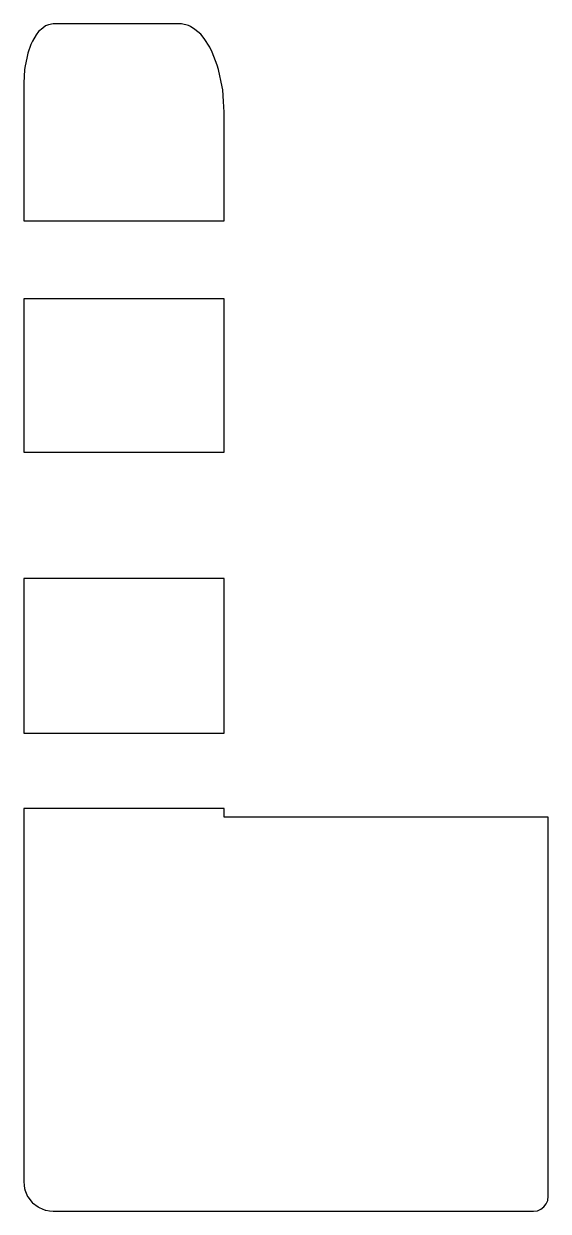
# Model space of a CAD drawing. Header units: metres. Extents: x 2.4 to 38, y -16 to 64.5.
import ezdxf

# ---------------------------------------------------------------- set-up
doc = ezdxf.new("R2010")
doc.units = ezdxf.units.M

msp = doc.modelspace()

# ---------------------------------------------------------------- linework, layer by layer
for p, q in [((4.092, 64.453), (3.882, 64.398)), ((4.4, 64.534), (4.092, 64.453)), ((6.934, 64.534), (4.4, 64.534)), ((13, 64.534), (6.934, 64.534)), ((13.116, 64.519), (13, 64.534)), ((13.584, 64.413), (13.116, 64.519)), ((3.255, 63.776), (2.986, 63.362)), ((3.4, 63.998), (3.255, 63.776)), ((3.696, 64.243), (3.4, 63.998)), ((3.882, 64.398), (3.696, 64.243)), ((13.728, 64.354), (13.584, 64.413)), ((14.012, 64.155), (13.728, 64.354)), ((14.417, 63.818), (14.012, 64.155)), ((14.647, 63.529), (14.417, 63.818)), ((2.892, 63.117), (2.668, 62.534)), ((2.986, 63.362), (2.892, 63.117)), ((15.032, 62.936), (14.647, 63.529)), ((15.195, 62.611), (15.032, 62.936)), ((2.622, 62.311), (2.468, 61.569)), ((2.668, 62.534), (2.622, 62.311)), ((15.531, 61.732), (15.195, 62.611)), ((2.457, 61.406), (2.4, 60.534)), ((2.468, 61.569), (2.457, 61.406)), ((15.624, 61.437), (15.531, 61.732)), ((15.866, 60.257), (15.624, 61.437)), ((2.4, 60.534), (2.4, 55.531)), ((15.902, 60.055), (15.866, 60.257)), ((15.959, 59.265), (15.902, 60.055)), ((16, 58.534), (15.959, 59.265)), ((16, 55.089), (16, 58.534)), ((2.4, 55.531), (2.4, 52.678)), ((16, 51.16), (16, 55.089)), ((2.4, 52.678), (2.4, 51.16)), ((2.4, 51.16), (7.699, 51.16)), ((7.699, 51.16), (16, 51.16)), ((16, 51.16), (16, 51.16)), ((10.701, 45.874), (2.4, 45.874)), ((2.4, 45.874), (2.4, 44.033)), ((16, 45.874), (10.701, 45.874)), ((16, 42.499), (16, 45.874)), ((2.4, 44.033), (2.4, 42.499)), ((2.4, 42.499), (2.4, 39.692)), ((16, 35.75), (16, 42.499)), ((2.4, 39.692), (2.4, 35.571)), ((2.4, 35.571), (2.4, 35.53)), ((2.4, 35.53), (2.4, 35.481)), ((2.4, 35.481), (15.859, 35.481)), ((15.859, 35.481), (16, 35.481)), ((16, 35.571), (16, 35.75)), ((16, 35.75), (16, 35.75)), ((16, 35.481), (16, 35.571)), ((2.541, 26.911), (2.4, 26.911)), ((2.4, 26.911), (2.4, 26.871)), ((2.4, 26.871), (2.4, 26.821)), ((2.4, 26.821), (2.4, 22.718)), ((16, 26.911), (2.541, 26.911)), ((16, 26.821), (16, 26.911)), ((16, 19.983), (16, 26.821)), ((16, 26.821), (16, 26.821)), ((2.4, 22.718), (2.4, 19.983)), ((2.4, 19.983), (2.4, 18.367)), ((16, 16.429), (16, 19.983)), ((2.4, 18.367), (2.4, 16.429)), ((2.4, 16.429), (10.419, 16.429)), ((10.419, 16.429), (16, 16.429)), ((7.981, 11.322), (2.4, 11.322)), ((2.4, 11.322), (2.4, 9.384)), ((16, 11.322), (7.981, 11.322)), ((16, 10.985), (16, 11.322)), ((16, 10.717), (16, 10.985)), ((19.555, 10.717), (16, 10.717)), ((16, 10.717), (16, 10.717)), ((27.437, 10.717), (19.555, 10.717)), ((38, 10.717), (27.437, 10.717)), ((38, -13.841), (38, 10.717)), ((2.4, 9.384), (2.4, 7.769)), ((2.4, 7.769), (2.4, 4.875)), ((2.4, 4.875), (2.4, 4.629)), ((2.4, 4.629), (2.4, 3.421)), ((2.4, 3.421), (2.4, 3.349)), ((2.4, 3.349), (2.4, 3.281)), ((2.4, 3.281), (2.4, 3.226)), ((2.4, 3.226), (2.4, -9.777)), ((2.4, -9.777), (2.4, -10.012)), ((2.4, -10.012), (2.4, -10.346)), ((2.4, -10.346), (2.4, -13.987)), ((2.4, -13.987), (2.4, -14)), ((2.4, -14), (2.431, -14.235)), ((2.431, -14.235), (2.462, -14.47)), ((2.462, -14.47), (2.463, -14.492)), ((2.463, -14.492), (2.467, -14.513)), ((38, -14.92), (38, -13.841)), ((2.467, -14.513), (2.482, -14.554)), ((2.482, -14.554), (2.663, -14.99)), ((2.663, -14.99), (2.685, -15.024)), ((2.685, -15.024), (2.971, -15.398)), ((37.868, -15.496), (37.965, -15.261)), ((37.965, -15.261), (37.966, -15.257)), ((37.966, -15.257), (37.999, -15.005)), ((37.999, -15.005), (38, -15)), ((38, -14.951), (38, -14.92)), ((38, -14.979), (38, -14.951)), ((38, -15), (38, -14.979)), ((2.971, -15.398), (2.997, -15.425)), ((2.997, -15.425), (3.371, -15.711)), ((3.371, -15.711), (3.402, -15.733)), ((3.402, -15.733), (3.437, -15.749)), ((3.437, -15.749), (3.866, -15.927)), ((3.866, -15.927), (3.903, -15.936)), ((3.903, -15.936), (4.154, -15.979)), ((4.154, -15.979), (4.4, -16)), ((4.4, -16), (13.878, -16)), ((13.878, -16), (14.211, -16)), ((14.211, -16), (14.372, -16)), ((14.372, -16), (36.915, -16)), ((36.915, -16), (37, -16)), ((37, -16), (37.002, -16)), ((37.002, -16), (37.256, -15.967)), ((37.256, -15.967), (37.258, -15.966)), ((37.258, -15.966), (37.259, -15.966)), ((37.259, -15.966), (37.496, -15.868)), ((37.496, -15.868), (37.501, -15.865)), ((37.501, -15.865), (37.704, -15.71)), ((37.704, -15.71), (37.709, -15.705)), ((37.709, -15.705), (37.864, -15.503)), ((37.864, -15.503), (37.868, -15.496))]:
    msp.add_line(p, q)

doc.saveas('drawing.dxf')
